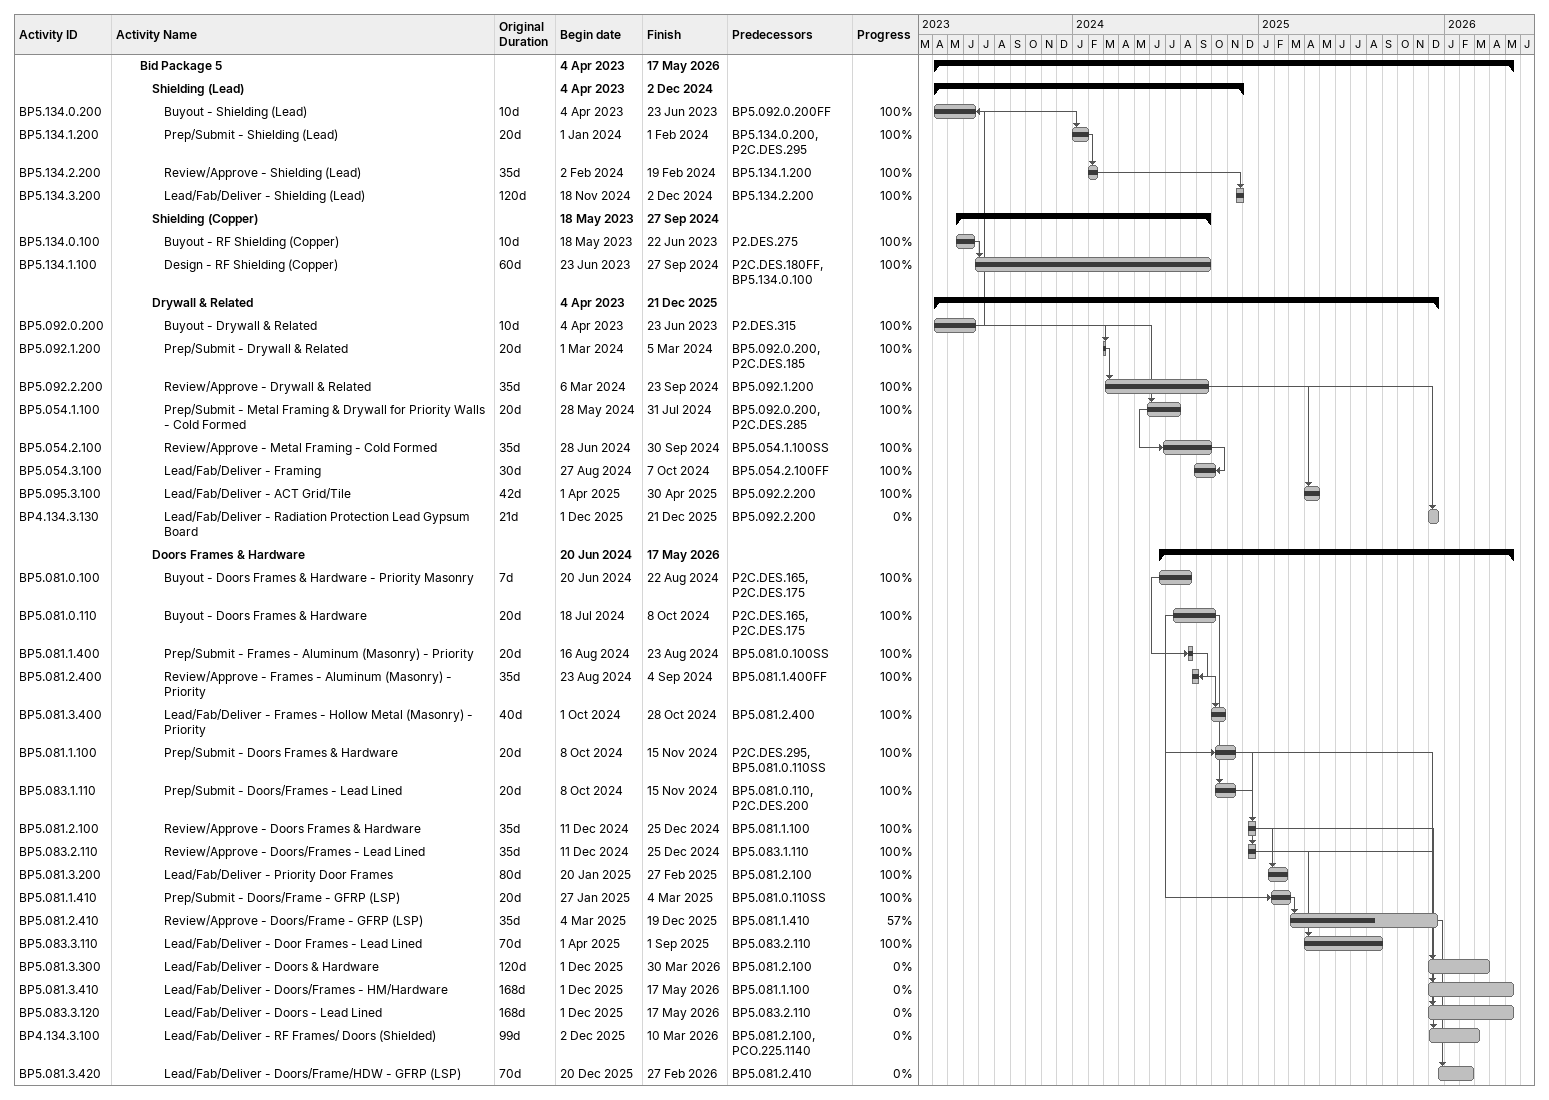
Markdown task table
| ID | Level | Task | Original duration | Start | Finish | Predecessors | % complete |
|---|---|---|---|---|---|---|---|
|  | 3 | **Bid Package 5** |  | 2023-04-04 | 2026-05-17 |  |  |
|  | 4 | **Shielding (Lead)** |  | 2023-04-04 | 2024-12-02 |  |  |
| BP5.134.0.200 | 5 | Buyout - Shielding (Lead) | 10d | 2023-04-04 | 2023-06-23 | BP5.092.0.200FF | 100 |
| BP5.134.1.200 | 5 | Prep/Submit - Shielding (Lead) | 20d | 2024-01-01 | 2024-02-01 | BP5.134.0.200, P2C.DES.295 | 100 |
| BP5.134.2.200 | 5 | Review/Approve - Shielding (Lead) | 35d | 2024-02-02 | 2024-02-19 | BP5.134.1.200 | 100 |
| BP5.134.3.200 | 5 | Lead/Fab/Deliver - Shielding (Lead) | 120d | 2024-11-18 | 2024-12-02 | BP5.134.2.200 | 100 |
|  | 4 | **Shielding (Copper)** |  | 2023-05-18 | 2024-09-27 |  |  |
| BP5.134.0.100 | 5 | Buyout - RF Shielding (Copper) | 10d | 2023-05-18 | 2023-06-22 | P2.DES.275 | 100 |
| BP5.134.1.100 | 5 | Design - RF Shielding (Copper) | 60d | 2023-06-23 | 2024-09-27 | P2C.DES.180FF, BP5.134.0.100 | 100 |
|  | 4 | **Drywall & Related** |  | 2023-04-04 | 2025-12-21 |  |  |
| BP5.092.0.200 | 5 | Buyout - Drywall & Related | 10d | 2023-04-04 | 2023-06-23 | P2.DES.315 | 100 |
| BP5.092.1.200 | 5 | Prep/Submit - Drywall & Related | 20d | 2024-03-01 | 2024-03-05 | BP5.092.0.200, P2C.DES.185 | 100 |
| BP5.092.2.200 | 5 | Review/Approve - Drywall & Related | 35d | 2024-03-06 | 2024-09-23 | BP5.092.1.200 | 100 |
| BP5.054.1.100 | 5 | Prep/Submit - Metal Framing & Drywall for Priority Walls - Cold Formed | 20d | 2024-05-28 | 2024-07-31 | BP5.092.0.200, P2C.DES.285 | 100 |
| BP5.054.2.100 | 5 | Review/Approve - Metal Framing - Cold Formed | 35d | 2024-06-28 | 2024-09-30 | BP5.054.1.100SS | 100 |
| BP5.054.3.100 | 5 | Lead/Fab/Deliver - Framing | 30d | 2024-08-27 | 2024-10-07 | BP5.054.2.100FF | 100 |
| BP5.095.3.100 | 5 | Lead/Fab/Deliver - ACT Grid/Tile | 42d | 2025-04-01 | 2025-04-30 | BP5.092.2.200 | 100 |
| BP4.134.3.130 | 5 | Lead/Fab/Deliver - Radiation Protection Lead Gypsum Board | 21d | 2025-12-01 | 2025-12-21 | BP5.092.2.200 | 0 |
|  | 4 | **Doors Frames & Hardware** |  | 2024-06-20 | 2026-05-17 |  |  |
| BP5.081.0.100 | 5 | Buyout - Doors Frames & Hardware - Priority Masonry | 7d | 2024-06-20 | 2024-08-22 | P2C.DES.165, P2C.DES.175 | 100 |
| BP5.081.0.110 | 5 | Buyout - Doors Frames & Hardware | 20d | 2024-07-18 | 2024-10-08 | P2C.DES.165, P2C.DES.175 | 100 |
| BP5.081.1.400 | 5 | Prep/Submit - Frames - Aluminum (Masonry) - Priority | 20d | 2024-08-16 | 2024-08-23 | BP5.081.0.100SS | 100 |
| BP5.081.2.400 | 5 | Review/Approve - Frames - Aluminum (Masonry) - Priority | 35d | 2024-08-23 | 2024-09-04 | BP5.081.1.400FF | 100 |
| BP5.081.3.400 | 5 | Lead/Fab/Deliver - Frames - Hollow Metal (Masonry) - Priority | 40d | 2024-10-01 | 2024-10-28 | BP5.081.2.400 | 100 |
| BP5.081.1.100 | 5 | Prep/Submit - Doors Frames & Hardware | 20d | 2024-10-08 | 2024-11-15 | P2C.DES.295, BP5.081.0.110SS | 100 |
| BP5.083.1.110 | 5 | Prep/Submit - Doors/Frames - Lead Lined | 20d | 2024-10-08 | 2024-11-15 | BP5.081.0.110, P2C.DES.200 | 100 |
| BP5.081.2.100 | 5 | Review/Approve - Doors Frames & Hardware | 35d | 2024-12-11 | 2024-12-25 | BP5.081.1.100 | 100 |
| BP5.083.2.110 | 5 | Review/Approve - Doors/Frames - Lead Lined | 35d | 2024-12-11 | 2024-12-25 | BP5.083.1.110 | 100 |
| BP5.081.3.200 | 5 | Lead/Fab/Deliver - Priority Door Frames | 80d | 2025-01-20 | 2025-02-27 | BP5.081.2.100 | 100 |
| BP5.081.1.410 | 5 | Prep/Submit - Doors/Frame - GFRP (LSP) | 20d | 2025-01-27 | 2025-03-04 | BP5.081.0.110SS | 100 |
| BP5.081.2.410 | 5 | Review/Approve - Doors/Frame - GFRP (LSP) | 35d | 2025-03-04 | 2025-12-19 | BP5.081.1.410 | 57 |
| BP5.083.3.110 | 5 | Lead/Fab/Deliver - Door Frames - Lead Lined | 70d | 2025-04-01 | 2025-09-01 | BP5.083.2.110 | 100 |
| BP5.081.3.300 | 5 | Lead/Fab/Deliver - Doors & Hardware | 120d | 2025-12-01 | 2026-03-30 | BP5.081.2.100 | 0 |
| BP5.081.3.410 | 5 | Lead/Fab/Deliver - Doors/Frames - HM/Hardware | 168d | 2025-12-01 | 2026-05-17 | BP5.081.1.100 | 0 |
| BP5.083.3.120 | 5 | Lead/Fab/Deliver - Doors - Lead Lined | 168d | 2025-12-01 | 2026-05-17 | BP5.083.2.110 | 0 |
| BP4.134.3.100 | 5 | Lead/Fab/Deliver - RF Frames/ Doors (Shielded) | 99d | 2025-12-02 | 2026-03-10 | BP5.081.2.100, PCO.225.1140 | 0 |
| BP5.081.3.420 | 5 | Lead/Fab/Deliver - Doors/Frame/HDW - GFRP (LSP) | 70d | 2025-12-20 | 2026-02-27 | BP5.081.2.410 | 0 |
